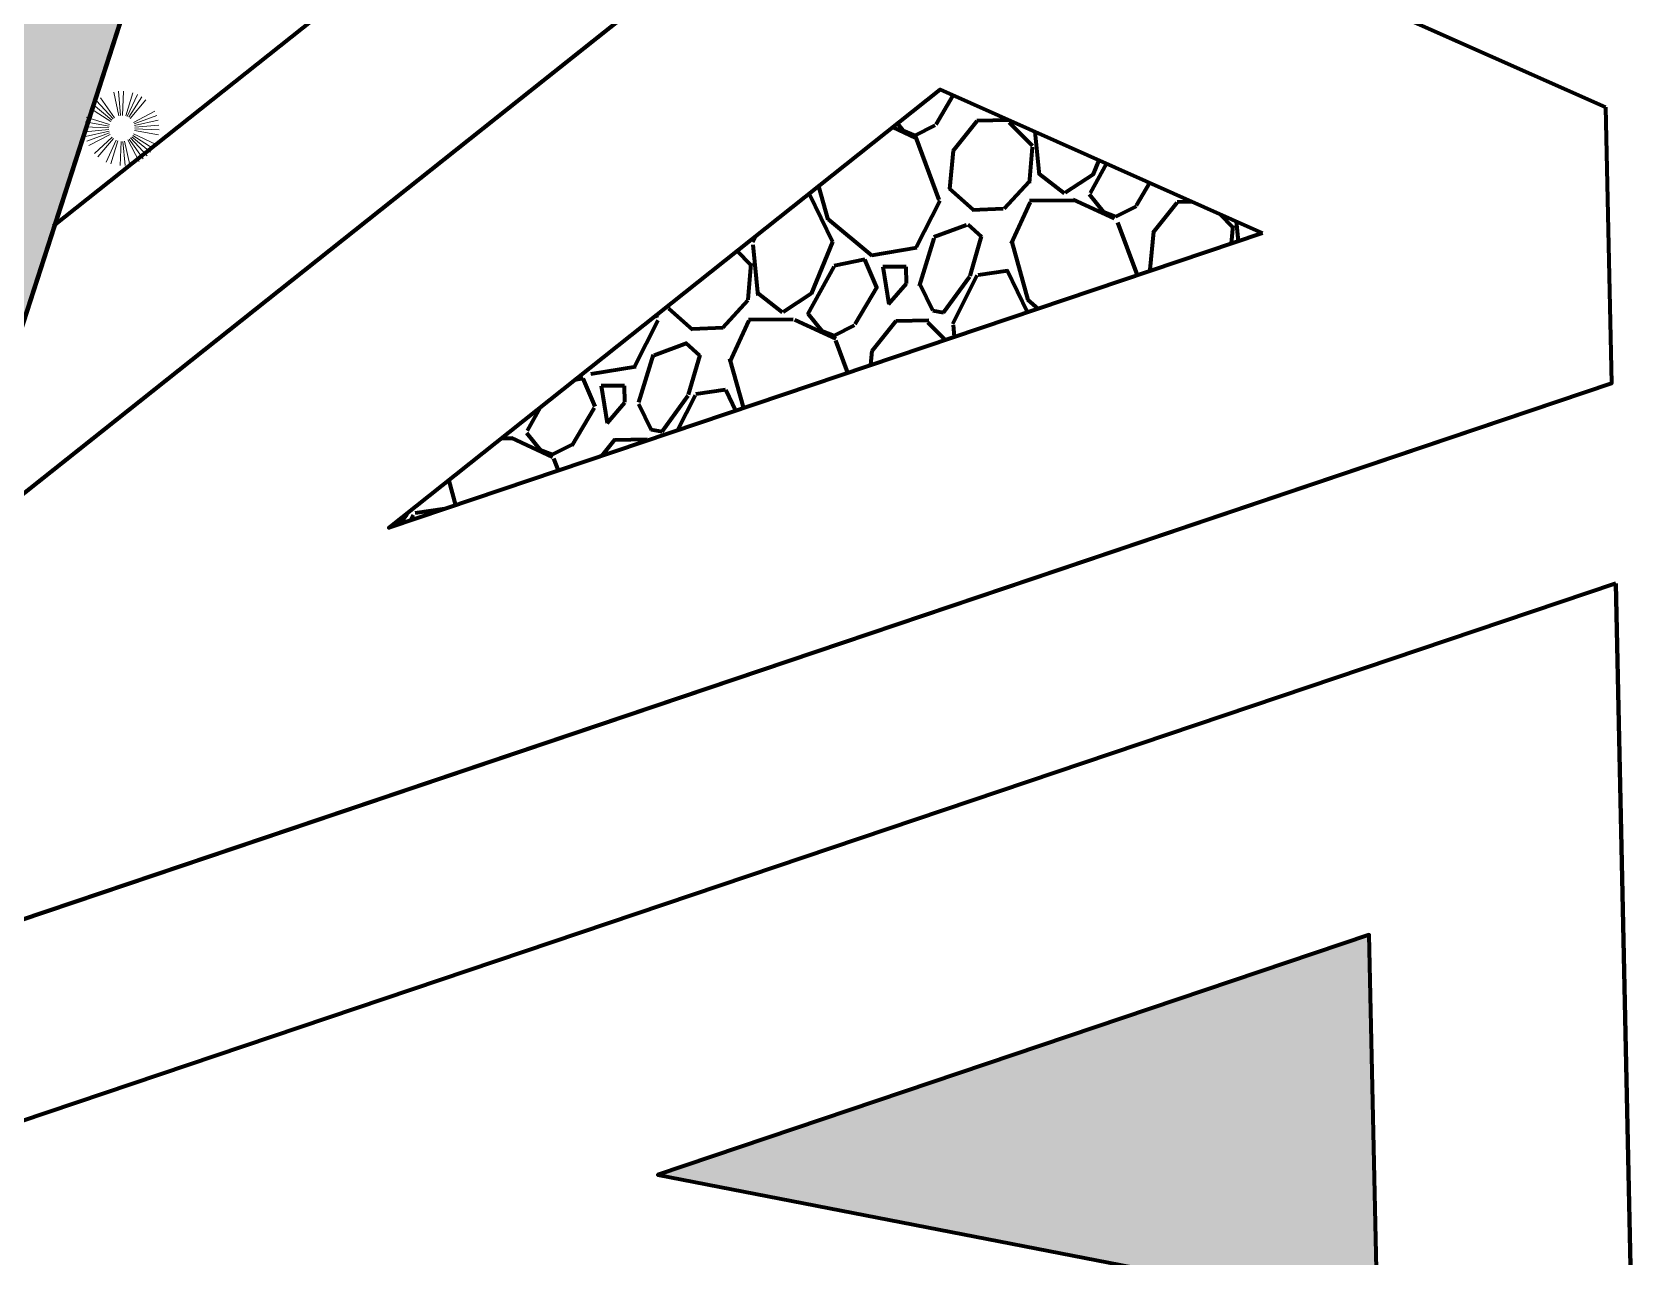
# Model space of a CAD drawing. Header units: millimetres. Extents: x 111 to 1506, y 14 to 566.
# Drawn here: x 225.98 to 238.63, y 102.92 to 112.55 of the extents above; entities that cross this region are included whole.
import ezdxf

# ---------------------------------------------------------------- set-up
doc = ezdxf.new("R2010")
doc.units = ezdxf.units.MM
for name, color, linetype, lineweight in [('G', 254, 'Continuous', 5), ('GRASS', 56, 'Continuous', 0), ('mobiliario', 45, 'Continuous', 13), ('PALMERAS114', 114, 'Continuous', 5)]:
    doc.layers.add(name, color=color, linetype=linetype, lineweight=lineweight)
doc.styles.add('ATTR', font='romans.shx', dxfattribs={"width": 0.8, "height": 2.52})

# ---------------------------------------------------------------- blocks, each defined once
blk = doc.blocks.new('EVG7')
for p, q in [((-9.208590329221863, 18.30094484514211), (-24.13959032922145, 54.34594484514218)), ((-6.586590329221563, 19.09794484514191), (-16.70759032922166, 56.8689448451421)), ((-3.910590329221633, 19.66994484514202), (-9.009590329221794, 58.39994484514204)), ((1.554409670778511, 19.66994484514202), (6.653409670778216, 58.39994484514204)), ((4.230409670778442, 19.09794484514191), (14.35040967077833, 56.8689448451421)), ((6.852409670778285, 18.30094484514211), (21.78240967077858, 54.34594484514218)), ((-17.84059032922147, 11.69894484514202), (-48.77959032922178, 35.43894484514203)), ((-16.00159032922198, 13.73594484514206), (-43.60459032922159, 41.3399448451421)), ((-13.81759032922133, 15.38494484514217), (-37.70359032922176, 46.51394484514208)), ((-11.61659032922176, 16.99194484514214), (-31.17859032922212, 50.87494484514218)), ((9.259409670778437, 16.99194484514214), (28.82140967077788, 50.87494484514218)), ((15.48440967077835, 11.69894484514202), (46.42340967077821, 35.43894484514203)), ((17.04340967077809, 9.432944845141945), (50.78340967077832, 28.91294484514197)), ((-21.61059032922145, 4.387944845142101), (-59.13359032922205, 14.44194484514219)), ((-20.59459032922183, 6.955944845142084), (-56.61059032922145, 21.87394484514198)), ((18.23840967077825, 6.955944845142084), (54.25440967077879, 21.87394484514198)), ((19.80340967077831, 1.675944845142112), (58.30840967077842, 6.744944845142072)), ((-22.18659032922193, -1.087055154858035), (-61.1785903292221, -1.087055154858035)), ((-22.15959032922189, -3.849055154857752), (-60.66459032922153, -8.918055154857711)), ((-20.59459032922183, -9.129055154857724), (-56.61059032922145, -24.04805515485782)), ((-19.39959032922167, -11.60705515485801), (-53.13959032922145, -31.08705515485804)), ((-17.84059032922147, -13.87205515485812), (-48.77959032922178, -37.6120551548579)), ((-13.81759032922133, -17.55905515485778), (-37.70359032922176, -48.68805515485769)), ((-11.61659032922176, -19.16605515485798), (-31.17859032922212, -53.04805515485781)), ((-9.208590329221863, -20.47405515485775), (-24.13959032922145, -56.51905515485782)), ((-6.586590329221563, -21.271055154858), (-16.70759032922166, -59.04205515485796)), ((-3.910590329221633, -21.84305515485767), (-9.009590329221794, -60.57305515485768)), ((-1.178590329222117, -22.12405515485784), (-1.178590329222117, -61.08705515485803)), ((4.230409670778442, -21.271055154858), (14.35040967077833, -59.04205515485796)), ((6.852409670778285, -20.47405515485775), (21.78240967077858, -56.51905515485782)), ((9.259409670778437, -19.16605515485798), (28.82140967077788, -53.04805515485781)), ((11.46140967077821, -17.55905515485778), (35.34740967077863, -48.68805515485769)), ((13.64440967077866, -15.9100551548579), (41.24840967077801, -43.51305515485774)), ((15.48440967077835, -13.87205515485812), (46.42340967077821, -37.6120551548579)), ((19.25440967077878, -6.562055154857943), (56.77740967077847, -16.61605515485803)), ((19.80340967077831, -3.849055154857752), (58.30840967077842, -8.918055154857711)), ((19.83040967077835, -1.087055154858035), (58.82140967077788, -1.087055154858035))]:
    blk.add_line(p, q)
at = {"style": 'ATTR', "width": 0.8, "flags": 9}
blk.add_attdef('ESTCODE', (0, 0), '', height=0.7, dxfattribs=at)

msp = doc.modelspace()

# ---------------------------------------------------------------- hatches: boundary and pattern name
at = {"layer": 'G', "lineweight": 100, "ltscale": 1000}
h = msp.add_hatch(dxfattribs=at)
h.set_pattern_fill('AR-HBONE', color=256, scale=0.04599999999999999, angle=-22.08522832086834, style=0)
h.set_pattern_definition([(22.91477167913166, (797.1278348435668, 1599.995954433708), (0.097837146278343, 0.2411221532918743), [0.5519999999999998, -0.1839999999999999]), (112.9147716791316, (797.2973144933669, 1600.067596937221), (0.097837146278343, 0.2411221532918743), [0.5519999999999999, -0.184])])
edge = h.paths.add_edge_path()
edge.add_line((235.5029402299765, 146.4837225637089), (237.4470937507521, 145.9959000575146))
edge.add_line((237.4470937507521, 145.9959000575146), (222.9173769150252, 100.9891812213589))
edge.add_line((222.9173769150251, 100.9891812213589), (220.9387461675972, 101.3702083327265))
edge.add_line((220.9387461675972, 101.3702083327265), (235.5040922908734, 146.4834334912525))
at = {"layer": 'GRASS', "lineweight": 100, "ltscale": 1000, "true_color": 0x261a0d}
h = msp.add_hatch(dxfattribs=at)
h.set_pattern_fill('GRAVEL', color=28, scale=1.7, angle=-112.0852283208683)
h.set_pattern_definition([(115.9275591831317, (798.2428922540852, 1598.222589561143), (-9.063970477445864, 18.35468439347277), [0.2287111999999999, -22.64244968002528]), (72.8845124071316, (798.1428916656057, 1598.428280791641), (-6.094838201485775, -19.54233730385667), [0.3924755999999998, -38.85507209409096]), (20.42521875713165, (798.2583966782064, 1598.803374902584), (-23.71965007661784, -8.721708562133985), [0.2767395999999996, -27.39725541336946]), (155.1884606851316, (798.1138591055873, 1599.577521458542), (30.86609512533933, -14.35876637157613), [0.3574045999999995, -35.38304867076923]), (180.7484258571317, (797.7894455191998, 1599.727500873687), (22.09903787548946, 0.2062158521636182), [0.3504634999999995, -34.69593431775005]), (245.1884606851316, (797.4390114402189, 1599.722923069766), (14.35876637157613, 30.86609512533933), [0.3574045999999996, -35.38304867076924]), (285.6090121458317, (797.2890320250739, 1599.398509483379), (-7.443358276317301, 26.87017710344271), [0.4726492999999999, -46.79224253315719]), (320.1701000540316, (797.4162082909146, 1598.943291736133), (30.18157129471496, -25.08869773786675), [0.4462295999999997, -44.17674654458273]), (9.344337294131659, (797.758890157835, 1598.657476869334), (25.59182681762635, 4.292831249492636), [0.358615, -35.5029242865393]), (63.15112998813171, (798.112746855969, 1598.715704330085), (-8.606190085402462, -16.68872350462789), [0.4094144, -20.06129638394691]), (110.3122094771315, (798.297654160535, 1599.080984070446), (-9.657796932637883, 25.93408873293846), [0.5294615999999999, -52.41673750815132]), (26.72884651313167, (797.4653230789742, 1598.024402331692), (13.92580708083157, 7.191793736437567), [0.1807116999999998, -17.89053618164897]), (59.38400606913165, (797.6267255363457, 1598.105681152762), (-11.45980388463115, -19.20007538854451), [0.3438028999999998, -34.03656940746688]), (112.9147716791316, (797.8018184703296, 1598.401558601157), (-1.575263513412269, 0.6391751429081425), [0.2404157, -2.163747356034269]), (91.11336219313161, (798.0355923519426, 1598.435126029947), (-0.04534868771620765, -9.154667852878214), [0.1294685999999998, -12.81734567996862]), (179.7161811651316, (798.033076706544, 1598.564569730174), (5.36496568314527, -0.3422619153127439), [0.1830951, -8.971685072128649]), (278.8785282112316, (797.8499833494861, 1598.565476703927), (1.233001598100129, -6.004140826053566), [0.2973793, -9.615238921237006]), (49.4798228561317, (797.8958807942572, 1598.271661414054), (-2.853613799228716, -2.511351883916598), [0.2150346999999999, -5.160837322286275]), (264.3043120131317, (798.4037982894306, 1599.478222567952), (-1.665960888844636, -17.67016056284828), [0.3012399999999996, -29.82283674933795]), (318.2609476210316, (798.373901690807, 1599.178469013527), (-14.77119807590796, 13.33198062564363), [0.2527236999999999, -25.0195931704423]), (181.1133621931316, (798.2109334969399, 1598.143826385473), (9.154667852878212, -0.04534868771621606), [0.2589354999999999, -12.68787877996863]), (231.5252313451316, (797.9520460964874, 1598.138795094675), (11.11754196931903, 13.83510970539912), [0.3012399999999996, -29.82283674933727]), (227.3587264591317, (797.427134911115, 1599.874511156555), (6.346402741365738, 6.597967281245549), [0.2904959999999997, -14.23431036703974]), (182.6899122481317, (797.2303510774451, 1599.660819502984), (20.52377436207706, 0.8453909950718471), [0.2434026, -24.0968932075692]), (314.7161811655316, (796.6292782320983, 1598.767248893246), (6.597967281245471, -6.346402741365628), [0.2589354999999999, -12.68787877996862]), (265.2687963154316, (796.8114646154014, 1598.583248562434), (2.00822280415695, 23.03512624599356), [0.2849726999999997, -28.21222014420798]), (317.3587264595316, (796.9424740521233, 1599.539128014819), (-6.597967281245432, 6.346402741365659), [0.1452479999999997, -14.37955836703973]), (349.2247041531316, (796.6676287406727, 1598.861764704051), (6.940229196557683, -0.9814370582204304), [0.08668299999999995, -8.581650173107754]), (53.87852821113169, (796.7527836677724, 1598.84555858204), (-3.492788942136906, -4.086615397328875), [0.3504635, -6.65881606355009]), (73.92377763613156, (796.9593818720247, 1599.128652527577), (-4.816487915669533, -16.391810277032), [0.3247849999999998, -32.15366939672273]), (191.6048392051316, (797.7082096332794, 1598.623002466789), (3.789702169732906, 0.2969132275959935), [0.2451773999999997, -5.884259768288793]), (241.0719982661315, (797.4680440002372, 1598.573682402865), (-14.01650445626399, -25.501129442194), [0.4280497999999999, -42.3768564608481]), (308.8601675800316, (797.2609923091077, 1598.199041778799), (-8.470144022253866, 10.77528005400675), [0.1750251999999999, -17.32754603967789]), (337.9147716791317, (797.3708072681695, 1598.062752840267), (2.21443865632056, 0.9360883705041902), [0.102, -1.598]), (8.171208843131655, (797.0194232802852, 1599.140982543558), (-13.58354516551939, -1.826828053292215), [0.2361708, -23.38098398206466]), (295.9275591833316, (797.2531971618984, 1599.174549972348), (9.063970477445858, -18.35468439347265), [0.4574223999999999, -22.41373848002528]), (247.9147716791316, (797.4531983388573, 1598.763167511352), (0.9360883705041905, -2.21443865632056), [0.4419999999999999, -1.258]), (213.2196181481317, (797.2870128017012, 1598.353598997865), (-17.41859602296829, -11.27840913376679), [0.2687937999999995, -26.61056631143137]), (141.9693757781317, (797.062146316916, 1598.206340503983), (-5.661878910741299, 4.131964085045179), [0.2475233999999999, -12.12866341177684]), (95.56074704313163, (796.8671764307544, 1598.358835564527), (-3.608307418868343, 36.32175818391693), [0.4030104999999996, -39.89810610984092]), (63.34085041913167, (796.8281242242899, 1598.759950168063), (9.884540371218755, 19.83925053145262), [0.4263582999999996, -42.20942479354709])])
h.paths.add_polyline_path([(235.6602287159667, 110.9728964788017), (228.7896584149787, 108.6546852313233), (233.1242971948177, 112.1009971367775)])
at = {"layer": 'mobiliario', "lineweight": 100, "ltscale": 1000}
h = msp.add_hatch(color=256, dxfattribs=at)
h.dxf.hatch_style = 1
h.set_gradient(color1=(0, 0, 255), tint=1, name='INVHEMISPHERICAL')
h.paths.add_polyline_path([(236.5630135159024, 102.4632169580156), (236.4981387560993, 105.450975710253), (230.9051793365935, 103.5638454044723)])

# ---------------------------------------------------------------- linework, layer by layer
at = {"lineweight": 211, "ltscale": 1000}
msp.add_line((232.4438846905352, 130.498142874939), (222.9173769150243, 100.9891812213584), dxfattribs=at)
at = {"lineweight": 100, "ltscale": 1000}
for p, q in [((231.2834767171476, 115.1088418692201), (226.1483892249607, 111.0261226257658)), ((232.8290084153756, 114.4213172609432), (225.3268026760635, 108.4565893401733)), ((238.3572306167476, 111.9621060989718), (232.8290084153758, 114.4213172609436)), ((238.3572306167475, 111.9621060989719), (238.4044371153559, 109.7880459589732)), ((238.4044371153559, 109.7880459589732), (224.2105266460419, 104.9988535842249)), ((238.4385614341723, 108.2164758673465), (223.6369769803121, 103.2222471413104)), ((238.4385614341723, 108.2164758673465), (223.6384475905729, 103.2227433425131)), ((238.4385614341723, 108.2164758673462), (238.6167712725219, 100.0091544702396)), ((238.6167712725219, 100.0091544702396), (238.4385614341723, 108.2164758673465))]:
    msp.add_line(p, q, dxfattribs=at)
for points in [[(223.5525512204415, 102.956673891659), (237.4470937507521, 145.9959000575146), (252.3989976504534, 142.2442029025417), (239.0512037206389, 130.3925927583804), (233.0583660702047, 132.4015378961567), (237.4470937507521, 145.9959000575146)], [(223.5525512204415, 102.956673891659), (232.4438846905355, 130.4981428749393), (239.4994051453436, 128.132960579179), (242.8974275630134, 131.1330781625324), (261.6586826230915, 109.9213083431389), (247.0017909976682, 100.37128853972), (245.1040685412752, 88.77996972548097), (220.482130886813, 93.44585229569988), (232.4438846905346, 130.4981428749397)], [(232.4438846905355, 130.4981428749393), (222.9173769150251, 100.9891812213589)], [(238.3572306167475, 111.9621060989719), (238.4044371153559, 109.7880459589732), (224.2119972563028, 104.9993497854276), (225.3285655889925, 108.4579909674193), (232.8290084153756, 114.4213172609432), (238.3572306167476, 111.9621060989718)]]:
    msp.add_lwpolyline(points, dxfattribs=at)
for points in [[(235.6602287159667, 110.9728964788017), (228.7896584149787, 108.6546852313233), (233.1242971948177, 112.1009971367775)], [(236.5630135159024, 102.4632169580156), (236.4981387560993, 105.450975710253), (230.9051793365935, 103.5638454044723)]]:
    msp.add_lwpolyline(points, close=True, dxfattribs=at)

# ---------------------------------------------------------------- block references
at = {"layer": 'PALMERAS114', "extrusion": (0, 0, -1), "xscale": -0.004880888891868356, "yscale": 0.004880888891718753, "zscale": -0.004880888891868356, "rotation": 294.9205878507973}
msp.add_blockref('EVG7', (-226.6862332424752, 111.8035580418919), dxfattribs=at)

doc.saveas('drawing.dxf')
